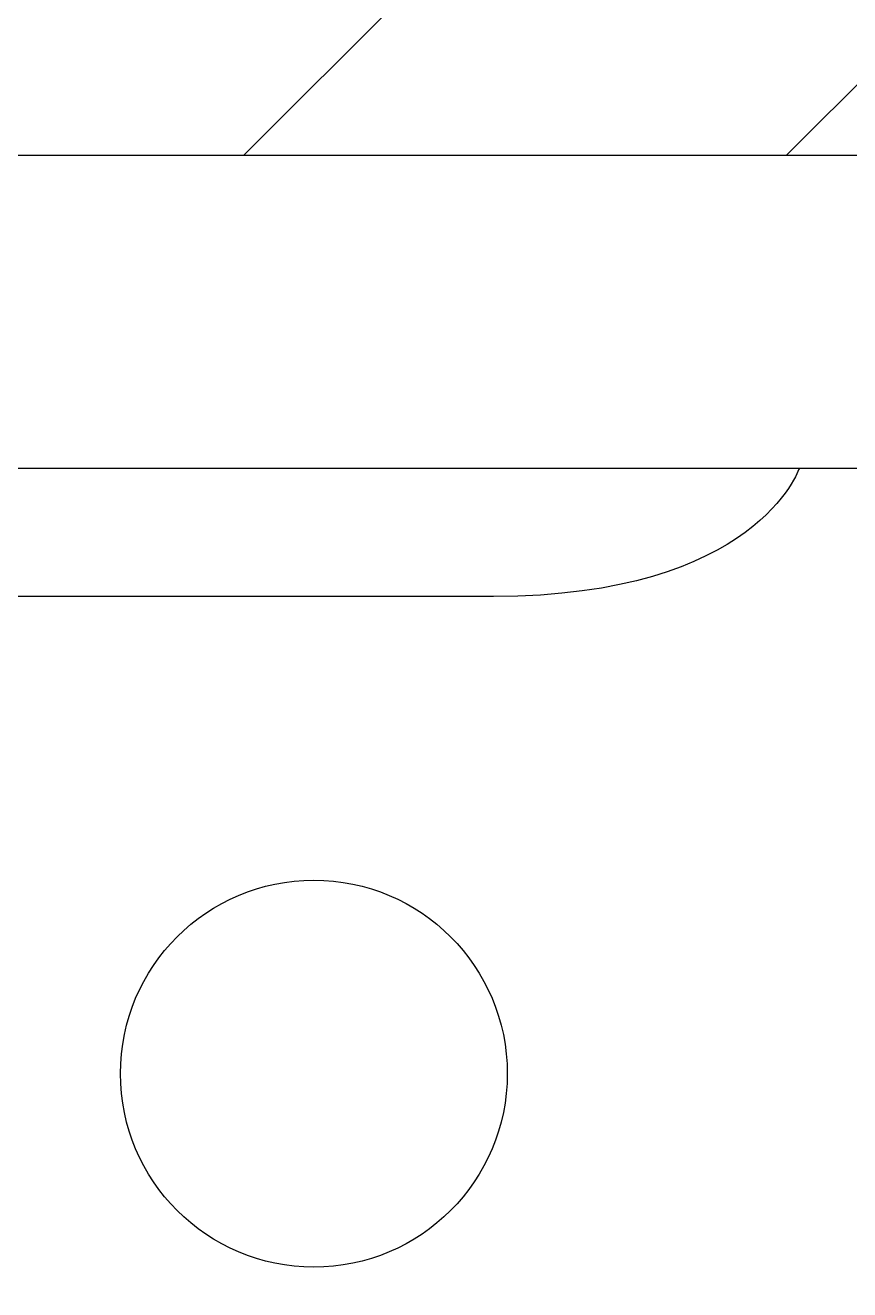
# Model space of a CAD drawing. Header units: millimetres. Extents: x -179594 to 13478, y -20517 to 22627.
# Drawn here: x 9822.5 to 9956.7, y 4314.7 to 4520.5 of the extents above; entities that cross this region are included whole.
import ezdxf

# ---------------------------------------------------------------- set-up
doc = ezdxf.new("R2010")
doc.units = ezdxf.units.MM
doc.header["$MEASUREMENT"] = 0
doc.layers.get('0').update_dxf_attribs({"lineweight": 25})
doc.layers.add('D', color=3, linetype='Continuous', lineweight=13)

msp = doc.modelspace()

# ---------------------------------------------------------------- hatches: boundary and pattern name
at = {"layer": 'D', "ltscale": 30}
h = msp.add_hatch(dxfattribs=at)
h.set_pattern_fill('ANSI31', color=256, scale=500, style=0)
h.set_pattern_definition([(45, (227163.32, 23019.17), (-44.194174, 44.194174), [])])
h.paths.add_polyline_path([(8625.963, 4486.253), (8625.963, 5399.319), (11125.963, 5399.319), (11125.963, 4486.253), (10456.747, 4486.253), (10456.747, 2699.319), (10325.963, 2699.319), (10325.963, 4499.319), (9425.963, 4499.319), (9425.963, 2699.319), (9295.178, 2699.319), (9295.178, 4486.253)])

# ---------------------------------------------------------------- linework, layer by layer
msp.add_line((9425.963, 4499.319), (10325.963, 4499.319))
msp.add_lwpolyline([(9500.963, 4228.319), (10250.963, 4228.319), (10250.963, 4448.319), (9500.963, 4448.319), (9500.963, 4228.319)], close=True)
msp.add_circle((9869.463, 4349.819), 31.5)
at = {"color": 0}
msp.add_open_spline([(9948.504, 4448.319), (9948.504, 4448.319), (9941.59, 4427.49), (9898.745, 4427.49), (9898.745, 4427.49), (9898.745, 4427.49), (9691.973, 4427.49), (9691.973, 4427.49)], degree=3, knots=[0.14285714, 0.14285714, 0.14285714, 0.14285714, 0.28571429, 0.28571429, 0.28571429, 0.28571429, 0.42857143, 0.42857143, 0.42857143, 0.42857143], dxfattribs=at)

doc.saveas('drawing.dxf')
